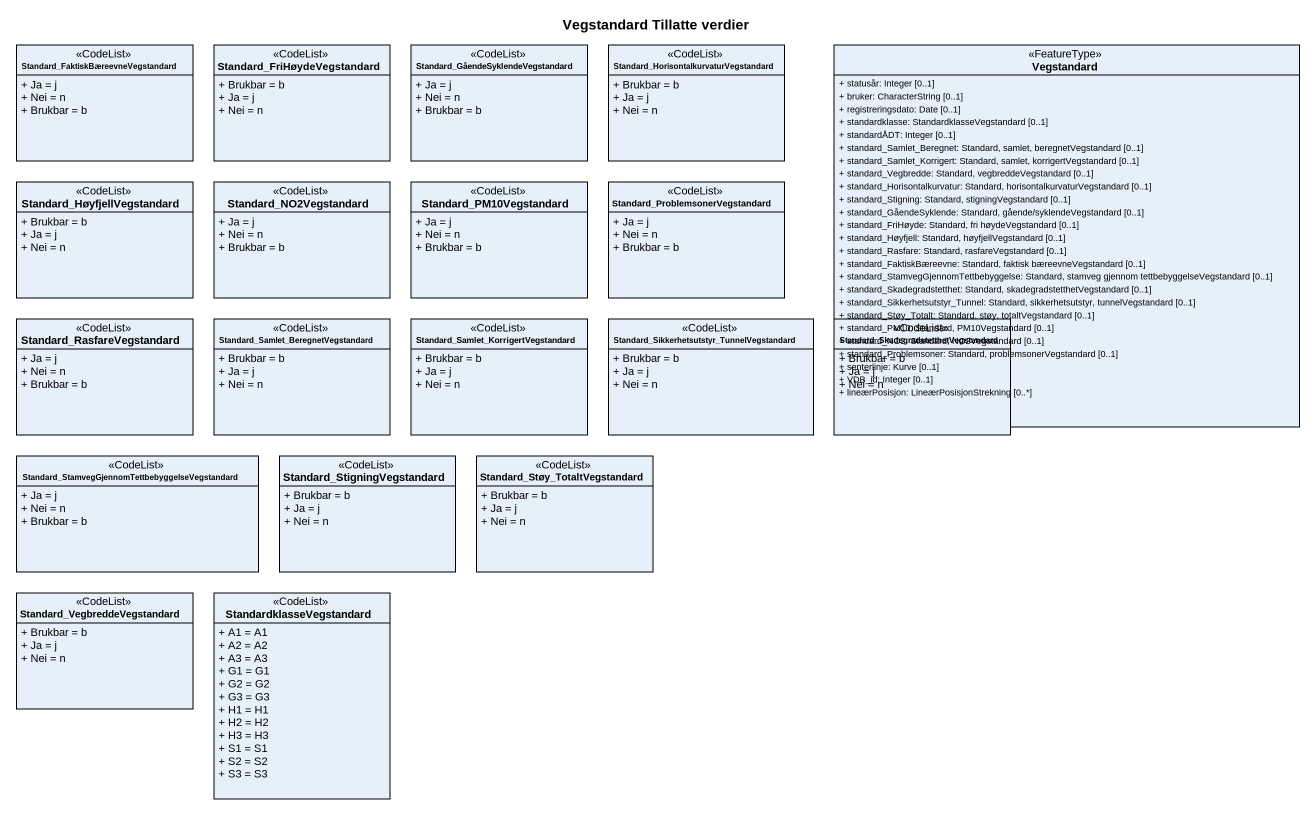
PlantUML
@startuml
title Vegstandard Tillatte verdier
hide circle
hide empty members
skinparam classAttributeIconSize 0
class "Standard_FaktiskBæreevneVegstandard" as Standard <<CodeList>> {
  + Ja = j
  + Nei = n
  + Brukbar = b
}
class Standard_FriHøydeVegstandard <<CodeList>> {
  + Brukbar = b
  + Ja = j
  + Nei = n
}
class "Standard_GåendeSyklendeVegstandard" as Standard_2 <<CodeList>> {
  + Ja = j
  + Nei = n
  + Brukbar = b
}
class "Standard_HorisontalkurvaturVegstandard" as Standard_3 <<CodeList>> {
  + Brukbar = b
  + Ja = j
  + Nei = n
}
class Vegstandard <<FeatureType>> {
  + statusår: Integer [0..1]
  + bruker: CharacterString [0..1]
  + registreringsdato: Date [0..1]
  + standardklasse: StandardklasseVegstandard [0..1]
  + standardÅDT: Integer [0..1]
  + standard_Samlet_Beregnet: Standard, samlet, beregnetVegstandard [0..1]
  + standard_Samlet_Korrigert: Standard, samlet, korrigertVegstandard [0..1]
  + standard_Vegbredde: Standard, vegbreddeVegstandard [0..1]
  + standard_Horisontalkurvatur: Standard, horisontalkurvaturVegstandard [0..1]
  + standard_Stigning: Standard, stigningVegstandard [0..1]
  + standard_GåendeSyklende: Standard, gående/syklendeVegstandard [0..1]
  + standard_FriHøyde: Standard, fri høydeVegstandard [0..1]
  + standard_Høyfjell: Standard, høyfjellVegstandard [0..1]
  + standard_Rasfare: Standard, rasfareVegstandard [0..1]
  + standard_FaktiskBæreevne: Standard, faktisk bæreevneVegstandard [0..1]
  + standard_StamvegGjennomTettbebyggelse: Standard, stamveg gjennom tettbebyggelseVegstandard [0..1]
  + standard_Skadegradstetthet: Standard, skadegradstetthetVegstandard [0..1]
  + standard_Sikkerhetsutstyr_Tunnel: Standard, sikkerhetsutstyr, tunnelVegstandard [0..1]
  + standard_Støy_Totalt: Standard, støy, totaltVegstandard [0..1]
  + standard_PM10: Standard, PM10Vegstandard [0..1]
  + standard_NO2: Standard, NO2Vegstandard [0..1]
  + standard_Problemsoner: Standard, problemsonerVegstandard [0..1]
  + senterlinje: Kurve [0..1]
  + VDB_id: Integer [0..1]
  + lineærPosisjon: LineærPosisjonStrekning [0..*]
}
class Standard_HøyfjellVegstandard <<CodeList>> {
  + Brukbar = b
  + Ja = j
  + Nei = n
}
class Standard_NO2Vegstandard <<CodeList>> {
  + Ja = j
  + Nei = n
  + Brukbar = b
}
class Standard_PM10Vegstandard <<CodeList>> {
  + Ja = j
  + Nei = n
  + Brukbar = b
}
class "Standard_ProblemsonerVegstandard" as Standard_4 <<CodeList>> {
  + Ja = j
  + Nei = n
  + Brukbar = b
}
class Standard_RasfareVegstandard <<CodeList>> {
  + Ja = j
  + Nei = n
  + Brukbar = b
}
class "Standard_Samlet_BeregnetVegstandard" as Standard_Samlet <<CodeList>> {
  + Brukbar = b
  + Ja = j
  + Nei = n
}
class "Standard_Samlet_KorrigertVegstandard" as Standard_Samlet_2 <<CodeList>> {
  + Brukbar = b
  + Ja = j
  + Nei = n
}
class "Standard_Sikkerhetsutstyr_TunnelVegstandard" as Standard_Sikkerhetsutstyr <<CodeList>> {
  + Brukbar = b
  + Ja = j
  + Nei = n
}
class "Standard_SkadegradstetthetVegstandard" as Standard_5 <<CodeList>> {
  + Brukbar = b
  + Ja = j
  + Nei = n
}
class "Standard_StamvegGjennomTettbebyggelseVegstandard" as Standard_6 <<CodeList>> {
  + Ja = j
  + Nei = n
  + Brukbar = b
}
class Standard_StigningVegstandard <<CodeList>> {
  + Brukbar = b
  + Ja = j
  + Nei = n
}
class "Standard_Støy_TotaltVegstandard" as Standard_Støy <<CodeList>> {
  + Brukbar = b
  + Ja = j
  + Nei = n
}
class "Standard_VegbreddeVegstandard" as Standard_7 <<CodeList>> {
  + Brukbar = b
  + Ja = j
  + Nei = n
}
class StandardklasseVegstandard <<CodeList>> {
  + A1 = A1
  + A2 = A2
  + A3 = A3
  + G1 = G1
  + G2 = G2
  + G3 = G3
  + H1 = H1
  + H2 = H2
  + H3 = H3
  + S1 = S1
  + S2 = S2
  + S3 = S3
}
@enduml
